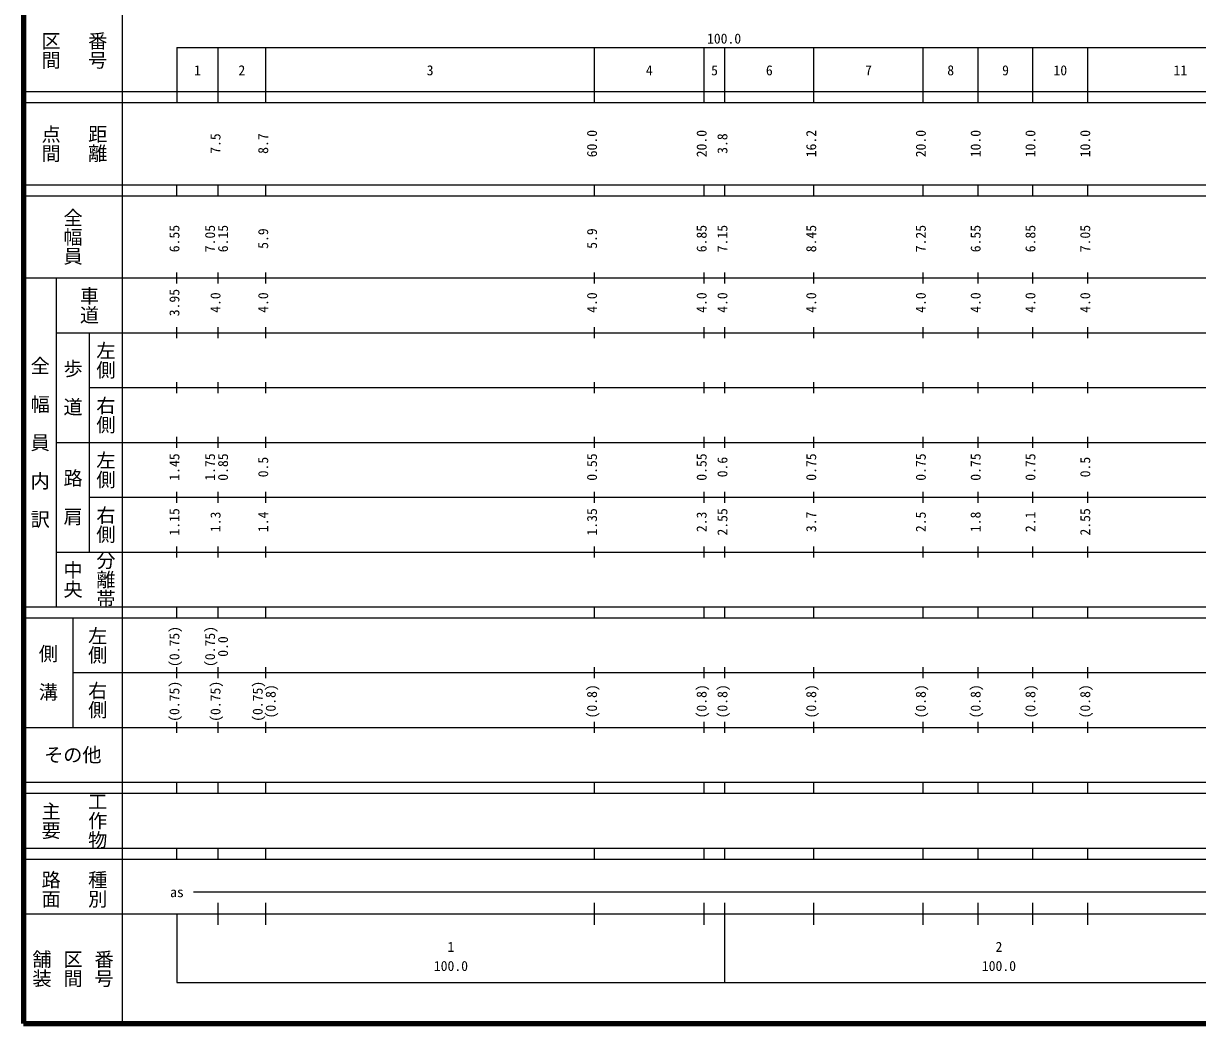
# Model space of a CAD drawing. Units: millimetres on the paper, enlarged 1000 times. Extents: x 40000 to 680000, y 20000 to 380000.
# Drawn here: x 40000 to 254236, y 20000 to 202409 of the extents above; entities that cross this region are included whole.
import ezdxf
from ezdxf.enums import TextEntityAlignment as Align

# ---------------------------------------------------------------- set-up
doc = ezdxf.new("R2010")
doc.units = ezdxf.units.MM
doc.header["$LTSCALE"] = 1000
doc.layers.add('M-TTL', color=2, linetype='Continuous', lineweight=140)
doc.layers.add('M-TTL-BAND', color=7, linetype='Continuous', lineweight=25)
doc.styles.add('@ＭＳ ゴシック', font='')
doc.styles.add('ＭＳ ゴシック', font='')
doc.styles.get('@ＭＳ ゴシック').set_extended_font_data('@MS Gothic')
doc.styles.get('ＭＳ ゴシック').set_extended_font_data('MS Gothic')

msp = doc.modelspace()

# ---------------------------------------------------------------- linework, layer by layer
at = {"layer": 'M-TTL'}
for p, q in [((40000, 380000), (40000, 20000)), ((40000, 20000), (680000, 20000))]:
    msp.add_line(p, q, dxfattribs=at)
at = {"layer": 'M-TTL-BAND'}
for p, q in [((58000, 370000), (58000, 20000)), ((68000, 198000), (579000, 198000)), ((68000, 198000), (68000, 188000)), ((75500, 188000), (75500, 198000)), ((84200, 188000), (84200, 198000)), ((144200, 188000), (144200, 198000)), ((164200, 188000), (164200, 198000)), ((168000, 188000), (168000, 198000)), ((184200, 188000), (184200, 198000)), ((204200, 188000), (204200, 198000)), ((214200, 188000), (214200, 198000)), ((224200, 188000), (224200, 198000)), ((234200, 188000), (234200, 198000)), ((40000, 190000), (579000, 190000)), ((40000, 188000), (579000, 188000)), ((40000, 173000), (579000, 173000)), ((68000, 171000), (68000, 173000)), ((75500, 171000), (75500, 173000)), ((84200, 171000), (84200, 173000)), ((144200, 171000), (144200, 173000)), ((164200, 171000), (164200, 173000)), ((168000, 171000), (168000, 173000)), ((184200, 171000), (184200, 173000)), ((204200, 171000), (204200, 173000)), ((214200, 171000), (214200, 173000)), ((224200, 171000), (224200, 173000)), ((234200, 171000), (234200, 173000)), ((40000, 171000), (579000, 171000)), ((68000, 155000), (68000, 157000)), ((75500, 155000), (75500, 157000)), ((84200, 155000), (84200, 157000)), ((144200, 155000), (144200, 157000)), ((164200, 155000), (164200, 157000)), ((168000, 155000), (168000, 157000)), ((184200, 155000), (184200, 157000)), ((204200, 155000), (204200, 157000)), ((214200, 155000), (214200, 157000)), ((224200, 155000), (224200, 157000)), ((234200, 155000), (234200, 157000)), ((40000, 156000), (579000, 156000)), ((46000, 96000), (46000, 156000)), ((46000, 146000), (579000, 146000)), ((52000, 146000), (52000, 106000)), ((68000, 145000), (68000, 147000)), ((75500, 145000), (75500, 147000)), ((84200, 145000), (84200, 147000)), ((144200, 145000), (144200, 147000)), ((164200, 145000), (164200, 147000)), ((168000, 145000), (168000, 147000)), ((184200, 145000), (184200, 147000)), ((204200, 145000), (204200, 147000)), ((214200, 145000), (214200, 147000)), ((224200, 145000), (224200, 147000)), ((234200, 145000), (234200, 147000)), ((52000, 136000), (579000, 136000)), ((68000, 135000), (68000, 137000)), ((75500, 135000), (75500, 137000)), ((84200, 135000), (84200, 137000)), ((144200, 135000), (144200, 137000)), ((164200, 135000), (164200, 137000)), ((168000, 135000), (168000, 137000)), ((184200, 135000), (184200, 137000)), ((204200, 135000), (204200, 137000)), ((214200, 135000), (214200, 137000)), ((224200, 135000), (224200, 137000)), ((234200, 135000), (234200, 137000)), ((68000, 125000), (68000, 127000)), ((75500, 125000), (75500, 127000)), ((84200, 125000), (84200, 127000)), ((144200, 125000), (144200, 127000)), ((164200, 125000), (164200, 127000)), ((168000, 125000), (168000, 127000)), ((184200, 125000), (184200, 127000)), ((204200, 125000), (204200, 127000)), ((214200, 125000), (214200, 127000)), ((224200, 125000), (224200, 127000)), ((234200, 125000), (234200, 127000)), ((46000, 126000), (579000, 126000)), ((52000, 116000), (579000, 116000)), ((68000, 115000), (68000, 117000)), ((75500, 115000), (75500, 117000)), ((84200, 115000), (84200, 117000)), ((144200, 115000), (144200, 117000)), ((164200, 115000), (164200, 117000)), ((168000, 115000), (168000, 117000)), ((184200, 115000), (184200, 117000)), ((204200, 115000), (204200, 117000)), ((214200, 115000), (214200, 117000)), ((224200, 115000), (224200, 117000)), ((234200, 115000), (234200, 117000)), ((46000, 106000), (579000, 106000)), ((68000, 105000), (68000, 107000)), ((75500, 105000), (75500, 107000)), ((84200, 105000), (84200, 107000)), ((144200, 105000), (144200, 107000)), ((164200, 105000), (164200, 107000)), ((168000, 105000), (168000, 107000)), ((184200, 105000), (184200, 107000)), ((204200, 105000), (204200, 107000)), ((214200, 105000), (214200, 107000)), ((224200, 105000), (224200, 107000)), ((234200, 105000), (234200, 107000)), ((40000, 96000), (579000, 96000)), ((68000, 94000), (68000, 96000)), ((75500, 94000), (75500, 96000)), ((84200, 94000), (84200, 96000)), ((144200, 94000), (144200, 96000)), ((164200, 94000), (164200, 96000)), ((168000, 94000), (168000, 96000)), ((184200, 94000), (184200, 96000)), ((204200, 94000), (204200, 96000)), ((214200, 94000), (214200, 96000)), ((224200, 94000), (224200, 96000)), ((234200, 94000), (234200, 96000)), ((40000, 94000), (579000, 94000)), ((49000, 94000), (49000, 74000)), ((49000, 84000), (579000, 84000)), ((68000, 83000), (68000, 85000)), ((75500, 83000), (75500, 85000)), ((84200, 83000), (84200, 85000)), ((144200, 83000), (144200, 85000)), ((164200, 83000), (164200, 85000)), ((168000, 83000), (168000, 85000)), ((184200, 83000), (184200, 85000)), ((204200, 83000), (204200, 85000)), ((214200, 83000), (214200, 85000)), ((224200, 83000), (224200, 85000)), ((234200, 83000), (234200, 85000)), ((68000, 73000), (68000, 75000)), ((75500, 73000), (75500, 75000)), ((84200, 73000), (84200, 75000)), ((144200, 73000), (144200, 75000)), ((164200, 73000), (164200, 75000)), ((168000, 73000), (168000, 75000)), ((184200, 73000), (184200, 75000)), ((204200, 73000), (204200, 75000)), ((214200, 73000), (214200, 75000)), ((224200, 73000), (224200, 75000)), ((234200, 73000), (234200, 75000)), ((40000, 74000), (579000, 74000)), ((40000, 64000), (579000, 64000)), ((68000, 62000), (68000, 64000)), ((75500, 62000), (75500, 64000)), ((84200, 62000), (84200, 64000)), ((144200, 62000), (144200, 64000)), ((164200, 62000), (164200, 64000)), ((168000, 62000), (168000, 64000)), ((184200, 62000), (184200, 64000)), ((204200, 62000), (204200, 64000)), ((214200, 62000), (214200, 64000)), ((224200, 62000), (224200, 64000)), ((234200, 62000), (234200, 64000)), ((40000, 62000), (579000, 62000)), ((40000, 52000), (579000, 52000)), ((68000, 50000), (68000, 52000)), ((75500, 50000), (75500, 52000)), ((84200, 50000), (84200, 52000)), ((144200, 50000), (144200, 52000)), ((164200, 50000), (164200, 52000)), ((168000, 50000), (168000, 52000)), ((184200, 50000), (184200, 52000)), ((204200, 50000), (204200, 52000)), ((214200, 50000), (214200, 52000)), ((224200, 50000), (224200, 52000)), ((234200, 50000), (234200, 52000)), ((40000, 50000), (579000, 50000)), ((71000, 44000), (565000, 44000)), ((75500, 38000), (75500, 42000)), ((84200, 38000), (84200, 42000)), ((144200, 38000), (144200, 42000)), ((164200, 38000), (164200, 42000)), ((168000, 27500), (168000, 42000)), ((184200, 38000), (184200, 42000)), ((204200, 38000), (204200, 42000)), ((214200, 38000), (214200, 42000)), ((224200, 38000), (224200, 42000)), ((234200, 38000), (234200, 42000)), ((40000, 40000), (579000, 40000)), ((68000, 40000), (68000, 27500)), ((68000, 27500), (579000, 27500))]:
    msp.add_line(p, q, dxfattribs=at)

# ---------------------------------------------------------------- texts
at = {"layer": 'M-TTL-BAND', "style": '@ＭＳ ゴシック'}
for s, p in [('区間', (45000, 197500)), ('番号', (53500, 197500)), ('点間', (45000, 180500)), ('距離', (53500, 180500)), ('全幅員', (49000, 163500)), ('車道', (52000, 151000)), ('左側', (55000, 141000)), ('全\u3000幅\u3000員\u3000内\u3000訳', (43000, 126000)), ('歩\u3000道', (49000, 136000)), ('右側', (55000, 131000)), ('左側', (55000, 121000)), ('路\u3000肩', (49000, 116000)), ('右側', (55000, 111000)), ('分離帯', (55000, 101000)), ('中央', (49000, 101000)), ('左側', (53500, 89000)), ('側\u3000溝', (44500, 84000)), ('右側', (53500, 79000)), ('主要', (45000, 57000)), ('工作物', (53500, 57000)), ('路面', (45000, 44500)), ('種別', (53500, 44500)), ('舗装', (43333, 30000)), ('区間', (49000, 30000)), ('番号', (54667, 30000))]:
    msp.add_text(s, height=2566, rotation=270, dxfattribs=at).set_placement(p, align=Align.MIDDLE_CENTER)
at = {"layer": 'M-TTL-BAND', "style": 'ＭＳ ゴシック'}
for s, p in [('100.0', (167844, 198195)), ('1', (71750, 192405)), ('2', (79850, 192405)), ('3', (114200, 192405)), ('4', (154200, 192405)), ('5', (166100, 192405)), ('6', (176100, 192405)), ('7', (194200, 192405)), ('8', (209200, 192405)), ('9', (219200, 192405)), ('10', (229200, 192405)), ('11', (251100, 192405)), ('as', (68000, 42500)), ('1', (118000, 32523)), ('2', (218000, 32523)), ('100.0', (118000, 29033)), ('100.0', (218000, 29033))]:
    msp.add_text(s, height=1833, dxfattribs=at).set_placement(p, align=Align.BOTTOM_CENTER)
for s, p in [('7.5', (76500, 180500)), ('8.7', (85200, 180500)), ('60.0', (145200, 180500)), ('20.0', (165200, 180500)), ('3.8', (169000, 180500)), ('16.2', (185200, 180500)), ('20.0', (205200, 180500)), ('10.0', (215200, 180500)), ('10.0', (225200, 180500)), ('10.0', (235200, 180500)), ('6.55', (69000, 163174)), ('7.05', (75500, 163174)), ('6.15', (77870, 163174)), ('6.85', (165200, 163174)), ('7.15', (169000, 163174)), ('8.45', (185200, 163174)), ('7.25', (205200, 163174)), ('6.55', (215200, 163174)), ('6.85', (225200, 163174)), ('7.05', (235200, 163174)), ('5.9', (85200, 163174)), ('5.9', (145200, 163174)), ('3.95', (69000, 151500)), ('4.0', (76500, 151500)), ('4.0', (85200, 151500)), ('4.0', (145200, 151500)), ('4.0', (165200, 151500)), ('4.0', (169000, 151500)), ('4.0', (185200, 151500)), ('4.0', (205200, 151500)), ('4.0', (215200, 151500)), ('4.0', (225200, 151500)), ('4.0', (235200, 151500)), ('1.45', (69000, 121500)), ('1.75', (75500, 121500)), ('0.85', (77870, 121500)), ('0.5', (85200, 121500)), ('0.55', (145200, 121500)), ('0.55', (165200, 121500)), ('0.6', (169000, 121500)), ('0.75', (185200, 121500)), ('0.75', (205200, 121500)), ('0.75', (215200, 121500)), ('0.75', (225200, 121500)), ('0.5', (235200, 121500)), ('1.15', (69000, 111500)), ('1.35', (145200, 111500)), ('2.55', (169000, 111500)), ('2.55', (235200, 111500)), ('1.3', (76500, 111500)), ('1.4', (85200, 111500)), ('2.3', (165200, 111500)), ('3.7', (185200, 111500)), ('2.5', (205200, 111500)), ('1.8', (215200, 111500)), ('2.1', (225200, 111500)), ('(0.75)', (69000, 88764)), ('(0.75)', (75500, 88764)), ('0.0', (77870, 88764)), ('(0.75)', (69000, 78764)), ('(0.75)', (76500, 78764)), ('(0.75)', (84200, 78764)), ('(0.8)', (86570, 78764)), ('(0.8)', (145200, 78764)), ('(0.8)', (165200, 78764)), ('(0.8)', (169000, 78764)), ('(0.8)', (185200, 78764)), ('(0.8)', (205200, 78764)), ('(0.8)', (215200, 78764)), ('(0.8)', (225200, 78764)), ('(0.8)', (235200, 78764))]:
    msp.add_text(s, height=1833, rotation=90, dxfattribs=at).set_placement(p, align=Align.BOTTOM_CENTER)
msp.add_text('その他', height=2566, dxfattribs=at).set_placement((49000, 69000), align=Align.MIDDLE_CENTER)

doc.saveas('drawing.dxf')
